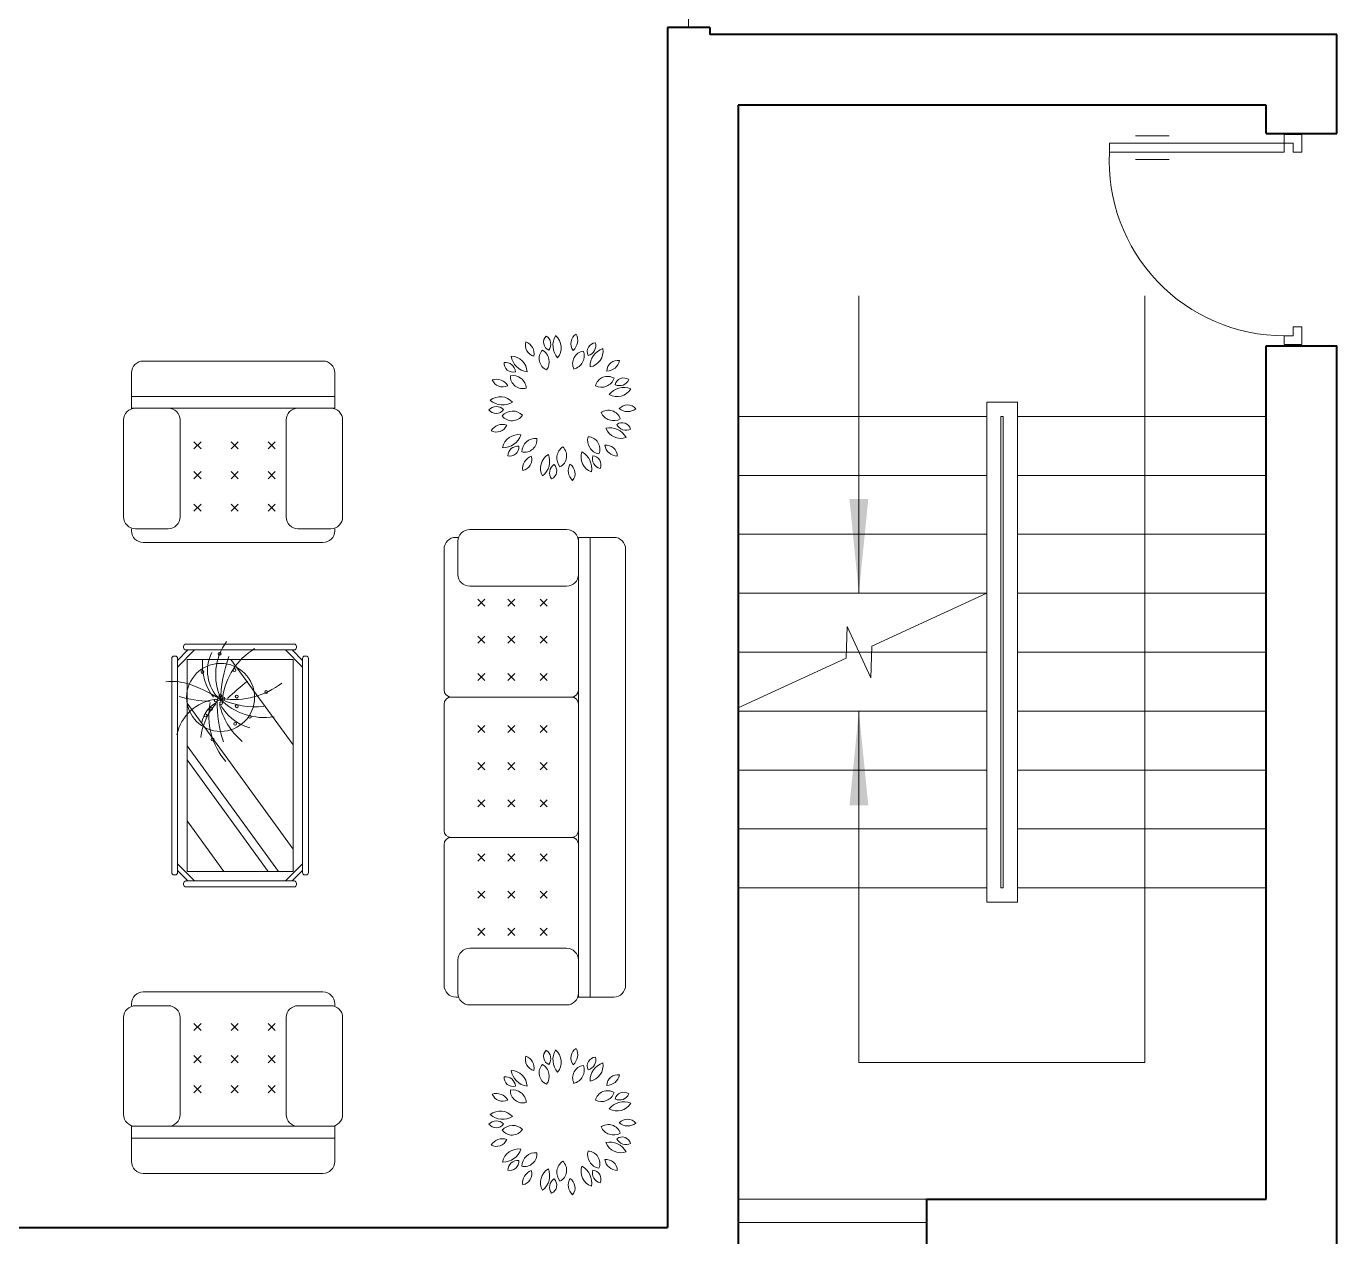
# Model space of a CAD drawing. Header units: millimetres. Extents: x 3491 to 3974, y 1583 to 1976.
# Drawn here: x 3946.43 to 3951.99, y 1963.5 to 1968.64 of the extents above; entities that cross this region are included whole.
import ezdxf

# ---------------------------------------------------------------- set-up
doc = ezdxf.new("R2010")
doc.units = ezdxf.units.MM
doc.layers.get('0').update_dxf_attribs({"lineweight": 5})
for name, color, linetype, lineweight in [('FURNITURE', 220, 'Continuous', 5), ('Muro1', 162, 'Continuous', 40), ('PUB_DIM', 3, 'Continuous', 5), ('Puertas', 52, 'Continuous', 5), ('STAIR', 2, 'Continuous', 5), ('WINDOW', 2, 'Continuous', 5)]:
    doc.layers.add(name, color=color, linetype=linetype, lineweight=lineweight)
doc.styles.get("Standard").update_dxf_attribs({"font": 'arial.ttf'})

# ---------------------------------------------------------------- blocks, each defined once
blk = doc.blocks.new('_ARROW')
blk.add_solid([(0, 0), (-1, 0.1), (-1, -0.1)])

msp = doc.modelspace()

# ---------------------------------------------------------------- linework, layer by layer
at = {"layer": 'FURNITURE', "linetype": 'ByBlock'}
for p, q in [((3947.6855, 1967.2165), (3946.923, 1967.2165)), ((3946.873, 1967.1665), (3946.873, 1967.0137)), ((3947.7355, 1967.0165), (3947.7355, 1967.1665)), ((3947.7355, 1967.0665), (3946.873, 1967.0665)), ((3946.8396, 1966.9665), (3946.8396, 1966.5554)), ((3947.7355, 1967.0165), (3946.873, 1967.0165)), ((3947.0292, 1967.0165), (3946.8896, 1967.0165)), ((3947.0792, 1966.5554), (3947.0792, 1966.9665)), ((3947.5293, 1966.5554), (3947.5293, 1966.9665)), ((3947.5793, 1967.0165), (3947.7189, 1967.0165)), ((3947.7689, 1966.9665), (3947.7689, 1966.5554)), ((3947.1681, 1966.8743), (3947.1379, 1966.8441)), ((3947.1379, 1966.8743), (3947.1681, 1966.8441)), ((3947.3257, 1966.8743), (3947.2955, 1966.8441)), ((3947.2955, 1966.8743), (3947.3257, 1966.8441)), ((3947.4832, 1966.8743), (3947.4531, 1966.8441)), ((3947.4531, 1966.8743), (3947.4832, 1966.8441)), ((3947.1681, 1966.7473), (3947.1379, 1966.7171)), ((3947.1379, 1966.7473), (3947.1681, 1966.7171)), ((3947.3257, 1966.7473), (3947.2955, 1966.7171)), ((3947.2955, 1966.7473), (3947.3257, 1966.7171)), ((3947.4832, 1966.7473), (3947.4531, 1966.7171)), ((3947.4531, 1966.7473), (3947.4832, 1966.7171)), ((3947.1681, 1966.6101), (3947.1379, 1966.5799)), ((3947.1379, 1966.6101), (3947.1681, 1966.5799)), ((3947.2955, 1966.6101), (3947.3257, 1966.5799)), ((3947.3257, 1966.6101), (3947.2955, 1966.5799)), ((3947.4832, 1966.6101), (3947.4531, 1966.5799)), ((3947.4531, 1966.6101), (3947.4832, 1966.5799)), ((3946.873, 1966.5054), (3946.873, 1966.4965)), ((3946.8896, 1966.5054), (3947.0292, 1966.5054)), ((3947.7189, 1966.5054), (3947.5793, 1966.5054)), ((3947.7355, 1966.5054), (3947.7355, 1966.4965)), ((3948.2581, 1966.4685), (3948.2492, 1966.4685)), ((3948.7192, 1966.5019), (3948.3081, 1966.5019)), ((3948.7692, 1966.4685), (3948.9192, 1966.4685)), ((3948.7692, 1966.4685), (3948.7692, 1964.5185)), ((3948.8192, 1966.4685), (3948.8192, 1964.5185)), ((3947.6855, 1966.4465), (3946.923, 1966.4465)), ((3948.1992, 1965.8203), (3948.1992, 1966.4185)), ((3948.2581, 1966.4519), (3948.2581, 1966.3113)), ((3948.7692, 1966.3113), (3948.7692, 1966.4519)), ((3948.9692, 1966.4185), (3948.9692, 1964.5685)), ((3948.3081, 1966.2613), (3948.7192, 1966.2613)), ((3948.3426, 1966.1767), (3948.3727, 1966.2069)), ((3948.3426, 1966.2069), (3948.3727, 1966.1767)), ((3948.4696, 1966.1767), (3948.4997, 1966.2069)), ((3948.4696, 1966.2069), (3948.4997, 1966.1767)), ((3948.6067, 1966.1767), (3948.6369, 1966.2069)), ((3948.6067, 1966.2069), (3948.6369, 1966.1767)), ((3948.3426, 1966.0191), (3948.3727, 1966.0493)), ((3948.3426, 1966.0493), (3948.3727, 1966.0191)), ((3948.4696, 1966.0191), (3948.4997, 1966.0493)), ((3948.4696, 1966.0493), (3948.4997, 1966.0191)), ((3948.6067, 1966.0493), (3948.6369, 1966.0191)), ((3948.6067, 1966.0191), (3948.6369, 1966.0493)), ((3947.0536, 1965.9653), (3947.0586, 1965.9653)), ((3947.0686, 1965.9186), (3947.1409, 1965.9909)), ((3947.0686, 1965.9469), (3947.1126, 1965.9909)), ((3947.0942, 1966.0059), (3947.0942, 1966.0009)), ((3947.1042, 1966.0159), (3947.563, 1966.0159)), ((3947.1042, 1965.9909), (3947.563, 1965.9909)), ((3947.5986, 1965.9186), (3947.5263, 1965.9909)), ((3947.5986, 1965.9469), (3947.5546, 1965.9909)), ((3947.573, 1966.0059), (3947.573, 1966.0009)), ((3947.6136, 1965.9653), (3947.6086, 1965.9653)), ((3947.0436, 1965.0464), (3947.0436, 1965.9553)), ((3947.0686, 1965.0464), (3947.0686, 1965.9553)), ((3947.1086, 1965.0509), (3947.1086, 1965.9509)), ((3947.1086, 1965.9509), (3947.5586, 1965.9509)), ((3947.5586, 1965.5882), (3947.2952, 1965.9509)), ((3947.5586, 1965.9509), (3947.5586, 1965.0509)), ((3947.5986, 1965.9553), (3947.5986, 1965.0464)), ((3947.6236, 1965.9553), (3947.6236, 1965.0464)), ((3948.3426, 1965.8615), (3948.3727, 1965.8917)), ((3948.3426, 1965.8917), (3948.3727, 1965.8615)), ((3948.4696, 1965.8615), (3948.4997, 1965.8917)), ((3948.4696, 1965.8917), (3948.4997, 1965.8615)), ((3948.6067, 1965.8615), (3948.6369, 1965.8917)), ((3948.6067, 1965.8917), (3948.6369, 1965.8615)), ((3947.5586, 1965.1461), (3947.1086, 1965.7656)), ((3948.1992, 1965.2248), (3948.1992, 1965.7622)), ((3948.2292, 1965.7913), (3948.7392, 1965.7913)), ((3948.3426, 1965.6706), (3948.3727, 1965.6405)), ((3948.3426, 1965.6405), (3948.3727, 1965.6706)), ((3948.4696, 1965.6706), (3948.4997, 1965.6405)), ((3948.4696, 1965.6405), (3948.4997, 1965.6706)), ((3948.6067, 1965.6706), (3948.6369, 1965.6405)), ((3948.6067, 1965.6405), (3948.6369, 1965.6706)), ((3947.4962, 1965.0509), (3947.1086, 1965.5844)), ((3947.4532, 1965.0509), (3947.1086, 1965.5253)), ((3948.3426, 1965.513), (3948.3727, 1965.4829)), ((3948.3426, 1965.4829), (3948.3727, 1965.513)), ((3948.4696, 1965.513), (3948.4997, 1965.4829)), ((3948.4696, 1965.4829), (3948.4997, 1965.513)), ((3948.6067, 1965.4829), (3948.6369, 1965.513)), ((3948.6067, 1965.513), (3948.6369, 1965.4829)), ((3948.3426, 1965.3554), (3948.3727, 1965.3253)), ((3948.3426, 1965.3253), (3948.3727, 1965.3554)), ((3948.4696, 1965.3554), (3948.4997, 1965.3253)), ((3948.4696, 1965.3253), (3948.4997, 1965.3554)), ((3948.6067, 1965.3554), (3948.6369, 1965.3253)), ((3948.6067, 1965.3253), (3948.6369, 1965.3554)), ((3947.2646, 1965.0509), (3947.1086, 1965.2656)), ((3948.2292, 1965.1957), (3948.7392, 1965.1957)), ((3948.1992, 1964.5685), (3948.1992, 1965.1666)), ((3947.0686, 1965.0832), (3947.1409, 1965.0109)), ((3947.5986, 1965.0832), (3947.5263, 1965.0109)), ((3948.3426, 1965.0953), (3948.3727, 1965.1254)), ((3948.3426, 1965.1254), (3948.3727, 1965.0953)), ((3948.4696, 1965.0953), (3948.4997, 1965.1254)), ((3948.4696, 1965.1254), (3948.4997, 1965.0953)), ((3948.6067, 1965.0953), (3948.6369, 1965.1254)), ((3948.6067, 1965.1254), (3948.6369, 1965.0953)), ((3947.0536, 1965.0364), (3947.0586, 1965.0364)), ((3947.0686, 1965.0549), (3947.1126, 1965.0109)), ((3947.5586, 1965.0509), (3947.1086, 1965.0509)), ((3947.5986, 1965.0549), (3947.5546, 1965.0109)), ((3947.6136, 1965.0364), (3947.6086, 1965.0364)), ((3947.0942, 1964.9959), (3947.0942, 1965.0009)), ((3947.563, 1965.0109), (3947.1042, 1965.0109)), ((3947.563, 1964.9859), (3947.1042, 1964.9859)), ((3947.573, 1964.9959), (3947.573, 1965.0009)), ((3948.3426, 1964.9377), (3948.3727, 1964.9679)), ((3948.3426, 1964.9679), (3948.3727, 1964.9377)), ((3948.4696, 1964.9377), (3948.4997, 1964.9679)), ((3948.4696, 1964.9679), (3948.4997, 1964.9377)), ((3948.6067, 1964.9679), (3948.6369, 1964.9377)), ((3948.6067, 1964.9377), (3948.6369, 1964.9679)), ((3948.3426, 1964.7801), (3948.3727, 1964.8103)), ((3948.3426, 1964.8103), (3948.3727, 1964.7801)), ((3948.4696, 1964.7801), (3948.4997, 1964.8103)), ((3948.4696, 1964.8103), (3948.4997, 1964.7801)), ((3948.6067, 1964.7801), (3948.6369, 1964.8103)), ((3948.6067, 1964.8103), (3948.6369, 1964.7801)), ((3948.3081, 1964.7257), (3948.7192, 1964.7257)), ((3948.2581, 1964.5351), (3948.2581, 1964.6757)), ((3948.7692, 1964.6757), (3948.7692, 1964.5351)), ((3947.6855, 1964.5404), (3946.923, 1964.5404)), ((3948.2581, 1964.5185), (3948.2492, 1964.5185)), ((3948.9192, 1964.5185), (3948.7664, 1964.5185)), ((3946.873, 1964.4816), (3946.873, 1964.4904)), ((3946.8896, 1964.4816), (3947.0292, 1964.4816)), ((3947.7189, 1964.4816), (3947.5793, 1964.4816)), ((3947.7355, 1964.4816), (3947.7355, 1964.4904)), ((3948.7192, 1964.4851), (3948.3081, 1964.4851)), ((3946.8396, 1964.0204), (3946.8396, 1964.4316)), ((3947.0792, 1964.4316), (3947.0792, 1964.0204)), ((3947.1681, 1964.3769), (3947.1379, 1964.407)), ((3947.1379, 1964.3769), (3947.1681, 1964.407)), ((3947.2955, 1964.3769), (3947.3257, 1964.407)), ((3947.3257, 1964.3769), (3947.2955, 1964.407)), ((3947.4832, 1964.3769), (3947.4531, 1964.407)), ((3947.4531, 1964.3769), (3947.4832, 1964.407)), ((3947.5293, 1964.4316), (3947.5293, 1964.0204)), ((3947.7689, 1964.0204), (3947.7689, 1964.4316)), ((3947.1681, 1964.2397), (3947.1379, 1964.2699)), ((3947.1379, 1964.2397), (3947.1681, 1964.2699)), ((3947.3257, 1964.2397), (3947.2955, 1964.2699)), ((3947.2955, 1964.2397), (3947.3257, 1964.2699)), ((3947.4832, 1964.2397), (3947.4531, 1964.2699)), ((3947.4531, 1964.2397), (3947.4832, 1964.2699)), ((3947.1681, 1964.1127), (3947.1379, 1964.1429)), ((3947.1379, 1964.1127), (3947.1681, 1964.1429)), ((3947.3257, 1964.1127), (3947.2955, 1964.1429)), ((3947.2955, 1964.1127), (3947.3257, 1964.1429)), ((3947.4832, 1964.1127), (3947.4531, 1964.1429)), ((3947.4531, 1964.1127), (3947.4832, 1964.1429)), ((3946.873, 1963.8204), (3946.873, 1963.9732)), ((3947.7355, 1963.9704), (3946.873, 1963.9704)), ((3947.0292, 1963.9704), (3946.8896, 1963.9704)), ((3947.5793, 1963.9704), (3947.7189, 1963.9704)), ((3947.7355, 1963.9704), (3947.7355, 1963.8204)), ((3947.7355, 1963.9204), (3946.873, 1963.9204)), ((3947.6855, 1963.7704), (3946.923, 1963.7704))]:
    msp.add_line(p, q, dxfattribs=at)
msp.add_circle((3947.251, 1965.7898), 0.1443, dxfattribs=at)
for centre, radius, start, end in [((3948.5911, 1967.2835), 0.0474, 161.4218, 257.1361), ((3948.5255, 1967.2467), 0.0559, 350.2594, 68.2985), ((3948.6585, 1967.2962), 0.0372, 134.4172, 246.6885), ((3948.6088, 1967.287), 0.0429, 324.5671, 56.5387), ((3948.7412, 1967.2828), 0.0802, 148.8417, 221.3429), ((3948.6282, 1967.2728), 0.068, 320.8936, 49.291), ((3948.7843, 1967.2905), 0.0474, 121.4218, 217.1361), ((3948.7103, 1967.3045), 0.0559, 310.2594, 28.2985), ((3948.6551, 1967.2273), 0.0526, 137.4168, 246.7512), ((3948.5868, 1967.2127), 0.0583, 324.6715, 59.4965), ((3948.7972, 1967.2063), 0.0526, 97.4168, 206.7512), ((3948.7354, 1967.2391), 0.0583, 284.6715, 19.4965), ((3948.844, 1967.257), 0.0372, 94.4172, 206.6885), ((3948.8, 1967.2818), 0.0429, 284.5671, 16.5387), ((3948.8057, 1967.2584), 0.068, 280.8936, 9.291), ((3948.8987, 1967.1936), 0.0802, 108.8417, 181.3429), ((3946.923, 1967.1665), 0.05, 90, 180), ((3947.6855, 1967.1665), 0.05, 0, 90), ((3948.4911, 1967.207), 0.0372, 174.4172, 286.6885), ((3948.459, 1967.168), 0.0429, 4.5671, 96.5387), ((3948.483, 1967.1696), 0.068, 0.8936, 89.291), ((3948.5631, 1967.2499), 0.0802, 188.8417, 261.3429), ((3948.9367, 1967.1718), 0.0474, 81.4218, 177.1361), ((3948.8891, 1967.23), 0.0559, 270.2594, 348.2985), ((3948.4211, 1967.0836), 0.0559, 30.2594, 108.2985), ((3948.4477, 1967.154), 0.0474, 201.4218, 297.1361), ((3948.5329, 1967.1521), 0.0526, 177.4168, 286.7512), ((3948.4899, 1967.097), 0.0583, 4.6715, 99.4965), ((3948.8925, 1967.099), 0.0526, 57.4168, 166.7512), ((3948.8662, 1967.1637), 0.0583, 244.6715, 339.4965), ((3948.9609, 1967.1077), 0.0372, 54.4172, 166.6885), ((3948.9432, 1967.155), 0.0429, 244.5671, 336.5387), ((3948.9621, 1967.0239), 0.0802, 68.8417, 141.3429), ((3948.9325, 1967.1334), 0.068, 240.8936, 329.291), ((3948.4207, 1966.9806), 0.0429, 44.5671, 136.5387), ((3948.4381, 1966.9973), 0.068, 40.8936, 129.291), ((3948.4478, 1967.1102), 0.0802, 228.8417, 301.3429), ((3948.9772, 1966.9828), 0.0474, 41.4218, 137.1361), ((3946.8896, 1966.9665), 0.05, 90, 180), ((3947.0292, 1966.9665), 0.05, 0, 90), ((3947.5793, 1966.9665), 0.05, 90, 180), ((3947.7189, 1966.9665), 0.05, 0, 90), ((3948.4202, 1967.0311), 0.0372, 214.4172, 326.6885), ((3948.4901, 1966.946), 0.0583, 44.6715, 139.4965), ((3948.4875, 1967.0159), 0.0526, 217.4168, 326.7512), ((3948.8965, 1966.9555), 0.0526, 17.4168, 126.7512), ((3948.918, 1967.022), 0.0583, 204.6715, 299.4965), ((3948.9781, 1967.058), 0.0559, 230.2594, 308.2985), ((3948.4459, 1966.8916), 0.0559, 70.2594, 148.2985), ((3948.4211, 1966.9626), 0.0474, 241.4218, 337.1361), ((3948.9015, 1966.8532), 0.0802, 28.8417, 101.3429), ((3948.9493, 1966.9561), 0.068, 200.8936, 289.291), ((3948.9545, 1966.9181), 0.0372, 14.4172, 126.6885), ((3948.9713, 1966.9658), 0.0429, 204.5671, 296.5387), ((3948.5145, 1966.8364), 0.068, 80.8936, 169.291), ((3948.4493, 1966.9292), 0.0802, 268.8417, 341.3429), ((3948.5119, 1966.8124), 0.0429, 84.5671, 176.5387), ((3948.479, 1966.8508), 0.0372, 254.4172, 6.6885), ((3948.5872, 1966.8305), 0.0583, 84.6715, 179.4965), ((3948.5404, 1966.8824), 0.0526, 257.4168, 6.7512), ((3948.7359, 1966.8045), 0.0583, 124.6715, 219.4965), ((3948.6666, 1966.8141), 0.0526, 297.4168, 46.7512), ((3948.8665, 1966.8801), 0.0583, 164.6715, 259.4965), ((3948.8073, 1966.843), 0.0526, 337.4168, 86.7512), ((3948.8867, 1966.812), 0.0474, 1.4218, 97.1361), ((3948.9358, 1966.8691), 0.0559, 190.2594, 268.2985), ((3948.5884, 1966.7604), 0.0559, 110.2594, 188.2985), ((3948.5237, 1966.7989), 0.0474, 281.4218, 17.1361), ((3948.6764, 1966.7622), 0.068, 120.8936, 209.291), ((3948.5668, 1966.7914), 0.0802, 308.8417, 21.3429), ((3948.8481, 1966.8095), 0.068, 160.8936, 249.291), ((3948.7454, 1966.7614), 0.0802, 348.8417, 61.3429), ((3948.8713, 1966.8028), 0.0429, 164.5671, 256.5387), ((3948.8277, 1966.7771), 0.0372, 334.4172, 86.6885), ((3948.6898, 1966.7422), 0.0429, 124.5671, 216.5387), ((3948.64, 1966.7505), 0.0372, 294.4172, 46.6885), ((3948.7818, 1966.7515), 0.0559, 150.2594, 228.2985), ((3948.7076, 1966.7394), 0.0474, 321.4218, 57.1361), ((3946.8896, 1966.5554), 0.05, 180, 270), ((3947.0292, 1966.5554), 0.05, 270, 0), ((3947.5793, 1966.5554), 0.05, 180, 270), ((3947.7189, 1966.5554), 0.05, 270, 0), ((3946.923, 1966.4965), 0.05, 180, 270), ((3947.6855, 1966.4965), 0.05, 270, 0), ((3948.2492, 1966.4185), 0.05, 90, 180), ((3948.3081, 1966.4519), 0.05, 90, 180), ((3948.7192, 1966.4519), 0.05, 0, 90), ((3948.9192, 1966.4185), 0.05, 0, 90), ((3948.3081, 1966.3113), 0.05, 180, 270), ((3948.7192, 1966.3113), 0.05, 270, 0), ((3947.4645, 1965.8867), 0.2344, 143.3231, 205.7633), ((3947.0536, 1965.9553), 0.01, 90, 180), ((3947.0586, 1965.9553), 0.01, 0, 90), ((3947.1042, 1966.0059), 0.01, 90, 180), ((3947.1042, 1966.0009), 0.01, 180, 270), ((3947.3642, 1965.9033), 0.1688, 152.9909, 225.9102), ((3947.2468, 1965.9744), 0.006, 90, 270), ((3947.2468, 1965.9744), 0.006, 270, 90), ((3947.8918, 1965.7494), 0.6422, 160.5249, 177.8244), ((3947.5446, 1965.751), 0.2873, 121.315, 172.1378), ((3947.563, 1966.0059), 0.01, 0, 90), ((3947.563, 1966.0009), 0.01, 270, 0), ((3947.6086, 1965.9553), 0.01, 90, 180), ((3947.6136, 1965.9553), 0.01, 0, 90), ((3947.4064, 1965.9302), 0.2328, 175.8741, 216.9558), ((3947.3095, 1965.9057), 0.006, 90, 270), ((3947.3095, 1965.9057), 0.006, 270, 90), ((3947.0439, 1965.6384), 0.2193, 72.9456, 96.4814), ((3946.8326, 1965.0875), 0.8104, 58.9873, 70.361), ((3947.1742, 1965.8975), 0.006, 90, 270), ((3947.1742, 1965.8975), 0.006, 270, 90), ((3947.3095, 1966.1062), 0.3252, 261.2496, 308.2333), ((3948.4932, 1964.4688), 1.79, 129.0488, 132.6799), ((3947.2501, 1965.7957), 0.006, 90, 270), ((3947.2501, 1965.7957), 0.006, 270, 90), ((3947.3194, 1965.793), 0.006, 90, 270), ((3947.3194, 1965.793), 0.006, 270, 90), ((3947.4447, 1965.8123), 0.006, 90, 270), ((3947.4447, 1965.8123), 0.006, 270, 90), ((3948.2292, 1965.8213), 0.03, 180, 270), ((3948.7392, 1965.8213), 0.03, 270, 0), ((3947.2538, 1965.5908), 0.1926, 96.9904, 168.0284), ((3947.2115, 1966.2636), 0.4899, 253.8561, 269.1105), ((3947.425, 1965.5921), 0.2588, 138.7581, 173.8624), ((3947.2946, 1965.6578), 0.1262, 118.8901, 168.4579), ((3947.4942, 1965.7102), 0.2928, 168.5516, 220.9815), ((3947.2105, 1965.7408), 0.006, 90, 270), ((3947.2105, 1965.7408), 0.006, 270, 90), ((3947.2303, 1965.7765), 0.006, 90, 270), ((3947.2303, 1965.7765), 0.006, 270, 90), ((3947.7391, 1965.7619), 0.5024, 178.3286, 198.729), ((3947.2435, 1965.782), 0.006, 90, 270), ((3947.2435, 1965.782), 0.006, 270, 90), ((3947.4205, 1965.846), 0.1904, 204.0956, 256.2953), ((3947.5306, 1965.8257), 0.2913, 193.0452, 229.7766), ((3947.2534, 1965.7655), 0.006, 90, 270), ((3947.4354, 1965.964), 0.2597, 224.4861, 279.3762), ((3947.3989, 1966.0954), 0.3455, 245.0888, 275.9637), ((3947.2534, 1965.7655), 0.006, 270, 90), ((3947.2633, 1965.7848), 0.006, 90, 270), ((3947.2633, 1965.7848), 0.006, 270, 90), ((3947.3194, 1965.7518), 0.006, 90, 270), ((3947.3194, 1965.7518), 0.006, 270, 90), ((3948.2292, 1965.7613), 0.03, 90, 180), ((3948.7392, 1965.7613), 0.03, 0, 90), ((3947.1874, 1965.7133), 0.006, 90, 270), ((3947.1874, 1965.7133), 0.006, 270, 90), ((3947.3128, 1965.6775), 0.006, 90, 270), ((3947.3128, 1965.6775), 0.006, 270, 90), ((3947.3754, 1965.7078), 0.006, 90, 270), ((3947.3754, 1965.7078), 0.006, 270, 90), ((3947.2171, 1965.6116), 0.006, 90, 270), ((3947.2171, 1965.6116), 0.006, 270, 90), ((3948.2292, 1965.2257), 0.03, 180, 270), ((3948.2292, 1965.1657), 0.03, 90, 180), ((3948.7392, 1965.2257), 0.03, 270, 0), ((3948.7392, 1965.1657), 0.03, 0, 90), ((3947.0536, 1965.0464), 0.01, 180, 270), ((3947.0586, 1965.0464), 0.01, 270, 0), ((3947.6086, 1965.0464), 0.01, 180, 270), ((3947.6136, 1965.0464), 0.01, 270, 0), ((3947.1042, 1965.0009), 0.01, 90, 180), ((3947.1042, 1964.9959), 0.01, 180, 270), ((3947.563, 1965.0009), 0.01, 0, 90), ((3947.563, 1964.9959), 0.01, 270, 0), ((3948.3081, 1964.6757), 0.05, 90, 180), ((3948.7192, 1964.6757), 0.05, 0, 90), ((3946.923, 1964.4904), 0.05, 90, 180), ((3947.6855, 1964.4904), 0.05, 0, 90), ((3948.2492, 1964.5685), 0.05, 180, 270), ((3948.3081, 1964.5351), 0.05, 180, 270), ((3948.7192, 1964.5351), 0.05, 270, 0), ((3948.9192, 1964.5685), 0.05, 270, 0), ((3946.8896, 1964.4316), 0.05, 90, 180), ((3947.0292, 1964.4316), 0.05, 0, 90), ((3947.5793, 1964.4316), 0.05, 90, 180), ((3947.7189, 1964.4316), 0.05, 0, 90), ((3948.6585, 1964.266), 0.0372, 134.4172, 246.6885), ((3948.6088, 1964.2567), 0.0429, 324.5671, 56.5387), ((3948.7412, 1964.2526), 0.0802, 148.8417, 221.3429), ((3948.6282, 1964.2425), 0.068, 320.8936, 49.291), ((3948.7843, 1964.2603), 0.0474, 121.4218, 217.1361), ((3948.7103, 1964.2743), 0.0559, 310.2594, 28.2985), ((3948.5911, 1964.2533), 0.0474, 161.4218, 257.1361), ((3948.5255, 1964.2165), 0.0559, 350.2594, 68.2985), ((3948.844, 1964.2268), 0.0372, 94.4172, 206.6885), ((3948.8, 1964.2516), 0.0429, 284.5671, 16.5387), ((3948.8057, 1964.2282), 0.068, 280.8936, 9.291), ((3948.8987, 1964.1633), 0.0802, 108.8417, 181.3429), ((3948.483, 1964.1394), 0.068, 0.8936, 89.291), ((3948.5631, 1964.2197), 0.0802, 188.8417, 261.3429), ((3948.6551, 1964.1971), 0.0526, 137.4168, 246.7512), ((3948.5868, 1964.1825), 0.0583, 324.6715, 59.4965), ((3948.7972, 1964.1761), 0.0526, 97.4168, 206.7512), ((3948.7354, 1964.2088), 0.0583, 284.6715, 19.4965), ((3948.9367, 1964.1415), 0.0474, 81.4218, 177.1361), ((3948.8891, 1964.1998), 0.0559, 270.2594, 348.2985), ((3948.4911, 1964.1768), 0.0372, 174.4172, 286.6885), ((3948.459, 1964.1378), 0.0429, 4.5671, 96.5387), ((3948.4211, 1964.0534), 0.0559, 30.2594, 108.2985), ((3948.4477, 1964.1238), 0.0474, 201.4218, 297.1361), ((3948.5329, 1964.1219), 0.0526, 177.4168, 286.7512), ((3948.4899, 1964.0667), 0.0583, 4.6715, 99.4965), ((3948.8925, 1964.0687), 0.0526, 57.4168, 166.7512), ((3948.8662, 1964.1335), 0.0583, 244.6715, 339.4965), ((3948.9621, 1963.9937), 0.0802, 68.8417, 141.3429), ((3948.9609, 1964.0774), 0.0372, 54.4172, 166.6885), ((3948.9432, 1964.1248), 0.0429, 244.5671, 336.5387), ((3946.8896, 1964.0204), 0.05, 180, 270), ((3947.0292, 1964.0204), 0.05, 270, 0), ((3947.5793, 1964.0204), 0.05, 180, 270), ((3947.7189, 1964.0204), 0.05, 270, 0), ((3948.4381, 1963.967), 0.068, 40.8936, 129.291), ((3948.4478, 1964.08), 0.0802, 228.8417, 301.3429), ((3948.9325, 1964.1031), 0.068, 240.8936, 329.291), ((3948.4207, 1963.9504), 0.0429, 44.5671, 136.5387), ((3948.4202, 1964.0009), 0.0372, 214.4172, 326.6885), ((3948.4901, 1963.9158), 0.0583, 44.6715, 139.4965), ((3948.8965, 1963.9252), 0.0526, 17.4168, 126.7512), ((3948.918, 1963.9917), 0.0583, 204.6715, 299.4965), ((3948.9772, 1963.9526), 0.0474, 41.4218, 137.1361), ((3948.9781, 1964.0278), 0.0559, 230.2594, 308.2985), ((3948.4459, 1963.8613), 0.0559, 70.2594, 148.2985), ((3948.4211, 1963.9324), 0.0474, 241.4218, 337.1361), ((3948.4875, 1963.9857), 0.0526, 217.4168, 326.7512), ((3948.9545, 1963.8879), 0.0372, 14.4172, 126.6885), ((3948.9713, 1963.9355), 0.0429, 204.5671, 296.5387), ((3948.5145, 1963.8061), 0.068, 80.8936, 169.291), ((3948.4493, 1963.8989), 0.0802, 268.8417, 341.3429), ((3948.5872, 1963.8003), 0.0583, 84.6715, 179.4965), ((3948.5404, 1963.8522), 0.0526, 257.4168, 6.7512), ((3948.8665, 1963.8498), 0.0583, 164.6715, 259.4965), ((3948.8073, 1963.8127), 0.0526, 337.4168, 86.7512), ((3948.9015, 1963.823), 0.0802, 28.8417, 101.3429), ((3948.9493, 1963.9258), 0.068, 200.8936, 289.291), ((3946.923, 1963.8204), 0.05, 180, 270), ((3947.6855, 1963.8204), 0.05, 270, 0), ((3948.5119, 1963.7822), 0.0429, 84.5671, 176.5387), ((3948.479, 1963.8206), 0.0372, 254.4172, 6.6885), ((3948.7359, 1963.7742), 0.0583, 124.6715, 219.4965), ((3948.6666, 1963.7839), 0.0526, 297.4168, 46.7512), ((3948.8481, 1963.7792), 0.068, 160.8936, 249.291), ((3948.7454, 1963.7312), 0.0802, 348.8417, 61.3429), ((3948.8867, 1963.7818), 0.0474, 1.4218, 97.1361), ((3948.9358, 1963.8388), 0.0559, 190.2594, 268.2985), ((3948.5884, 1963.7302), 0.0559, 110.2594, 188.2985), ((3948.5237, 1963.7686), 0.0474, 281.4218, 17.1361), ((3948.6764, 1963.732), 0.068, 120.8936, 209.291), ((3948.5668, 1963.7611), 0.0802, 308.8417, 21.3429), ((3948.6898, 1963.7119), 0.0429, 124.5671, 216.5387), ((3948.64, 1963.7202), 0.0372, 294.4172, 46.6885), ((3948.7818, 1963.7213), 0.0559, 150.2594, 228.2985), ((3948.7076, 1963.7092), 0.0474, 321.4218, 57.1361), ((3948.8713, 1963.7725), 0.0429, 164.5671, 256.5387), ((3948.8277, 1963.7468), 0.0372, 334.4172, 86.6885)]:
    msp.add_arc(centre, radius, start, end, dxfattribs=at)
at = {"layer": 'Muro1'}
for points in [[(3949.1464, 1968.6315), (3949.1464, 1968.4515)], [(3949.3264, 1968.6315), (3949.1464, 1968.6315)], [(3949.3264, 1968.6315), (3949.3264, 1968.6015)], [(3951.9864, 1968.6015), (3949.3264, 1968.6015)], [(3951.9864, 1968.1815), (3951.9864, 1968.6015)], [(3949.1464, 1968.4515), (3949.1464, 1963.5415)], [(3951.6864, 1968.3015), (3949.4464, 1968.3015)], [(3949.4464, 1968.3015), (3949.4464, 1963.6615)], [(3951.6864, 1968.1815), (3951.6864, 1968.3015)], [(3951.6864, 1968.1815), (3951.9864, 1968.1815)], [(3951.6864, 1963.6615), (3951.6864, 1967.2815)], [(3951.6864, 1967.2815), (3951.9864, 1967.2815)], [(3951.9864, 1963.3615), (3951.9864, 1967.2815)], [(3949.4464, 1963.6615), (3949.4464, 1963.3615)], [(3950.2464, 1963.6615), (3951.6864, 1963.6615)], [(3950.2464, 1963.6615), (3950.2464, 1963.3615)], [(3946.2964, 1963.5415), (3949.1464, 1963.5415)]]:
    msp.add_lwpolyline(points, dxfattribs=at)
at = {"layer": 'PUB_DIM'}
for points in [[(3949.9589, 1966.2315), (3949.9589, 1967.4934)], [(3949.9589, 1965.7315), (3949.9589, 1964.2404), (3951.172, 1964.2404), (3951.172, 1967.4934)]]:
    msp.add_lwpolyline(points, dxfattribs=at)
at = {"layer": 'Puertas', "linetype": 'ByBlock'}
for p, q in [((3951.7638, 1968.1402), (3951.0217, 1968.1402)), ((3951.0217, 1968.1402), (3951.0217, 1968.1031)), ((3951.1325, 1968.1716), (3951.2752, 1968.1716)), ((3951.838, 1968.1773), (3951.7638, 1968.1773)), ((3951.7638, 1968.1773), (3951.7638, 1968.1402)), ((3951.7638, 1968.1031), (3951.7638, 1968.1402)), ((3951.7638, 1968.1402), (3951.8009, 1968.1402)), ((3951.8009, 1968.1402), (3951.8009, 1968.1031)), ((3951.838, 1968.1031), (3951.838, 1968.1773)), ((3951.838, 1968.1773), (3951.838, 1968.1773)), ((3951.0217, 1968.1031), (3951.7638, 1968.1031)), ((3951.8009, 1968.1031), (3951.838, 1968.1031)), ((3951.1325, 1968.0717), (3951.2752, 1968.0717)), ((3951.8009, 1967.361), (3951.838, 1967.361)), ((3951.8009, 1967.3239), (3951.8009, 1967.361)), ((3951.838, 1967.361), (3951.838, 1967.2868)), ((3951.7638, 1967.3239), (3951.8009, 1967.3239)), ((3951.7638, 1967.2868), (3951.7638, 1967.3239)), ((3951.838, 1967.2868), (3951.7638, 1967.2868)), ((3951.838, 1967.2868), (3951.838, 1967.2868)), ((3949.4464, 1963.6615), (3950.2464, 1963.6615)), ((3950.2464, 1963.5615), (3949.4464, 1963.5615))]:
    msp.add_line(p, q, dxfattribs=at)
msp.add_arc((3951.7628, 1968.066), 0.7421, 177.134, 270.0717, dxfattribs=at)
at = {"layer": 'STAIR'}
for p, q in [((3950.5014, 1964.9215), (3950.5014, 1967.0415)), ((3950.5014, 1967.0415), (3950.6314, 1967.0415)), ((3950.6314, 1967.0415), (3950.6314, 1964.9215)), ((3949.4464, 1966.9815), (3950.5014, 1966.9815)), ((3950.5614, 1964.9815), (3950.5614, 1966.9815)), ((3950.5614, 1966.9815), (3950.5714, 1966.9815)), ((3950.5714, 1966.9815), (3950.5714, 1964.9815)), ((3951.6864, 1966.9815), (3950.6314, 1966.9815)), ((3949.4464, 1966.7315), (3950.5014, 1966.7315)), ((3951.6864, 1966.7315), (3950.6314, 1966.7315)), ((3949.4464, 1966.4815), (3950.5014, 1966.4815)), ((3951.6864, 1966.4815), (3950.6314, 1966.4815)), ((3949.4464, 1966.2315), (3950.5014, 1966.2315)), ((3950.5014, 1966.2315), (3950.0134, 1966.0067)), ((3951.6864, 1966.2315), (3950.6314, 1966.2315)), ((3949.9087, 1966.0905), (3949.9044, 1965.9564)), ((3950.0091, 1965.8726), (3949.9087, 1966.0905)), ((3949.4464, 1965.9815), (3950.5014, 1965.9815)), ((3950.0134, 1966.0067), (3950.0091, 1965.8726)), ((3951.6864, 1965.9815), (3950.6314, 1965.9815)), ((3949.9044, 1965.9564), (3949.4464, 1965.7454)), ((3949.4464, 1965.7315), (3950.5014, 1965.7315)), ((3951.6864, 1965.7315), (3950.6314, 1965.7315)), ((3949.4464, 1965.4815), (3950.5014, 1965.4815)), ((3951.6864, 1965.4815), (3950.6314, 1965.4815)), ((3949.4464, 1965.2315), (3950.5014, 1965.2315)), ((3951.6864, 1965.2315), (3950.6314, 1965.2315)), ((3949.4464, 1964.9815), (3950.5014, 1964.9815)), ((3950.5714, 1964.9815), (3950.5614, 1964.9815)), ((3951.6864, 1964.9815), (3950.6314, 1964.9815)), ((3950.6314, 1964.9215), (3950.5014, 1964.9215))]:
    msp.add_line(p, q, dxfattribs=at)
at = {"layer": 'WINDOW'}
msp.add_line((3949.2364, 1969.8315), (3949.2364, 1968.6315), dxfattribs=at)

# ---------------------------------------------------------------- block references
at = {"layer": 'PUB_DIM', "xscale": -0.4, "yscale": 0.4, "zscale": 0.4}
for p, rotation in [((3949.9589, 1966.2315), 90), ((3949.9589, 1965.7315), 270)]:
    msp.add_blockref('_ARROW', p, dxfattribs=dict(at, rotation=rotation))

# ---------------------------------------------------------------- texts
at = {"layer": 'FURNITURE', "linetype": 'ByBlock', "text_generation_flag": 4, "width": 0.8, "flags": 9}
for tag, p, s in [('XSIZE', (3947.3042, 1967.2165), '929'), ('YSIZE', (3947.3042, 1967.2165), '770'), ('XSIZE', (3948.7015, 1967.0258), '4451'), ('YSIZE', (3948.7015, 1967.0258), '4437'), ('XSIZE', (3947.337, 1965.4822), '1041'), ('YSIZE', (3947.337, 1965.4822), '604'), ('XSIZE', (3948.9692, 1965.4935), '2017'), ('YSIZE', (3948.9692, 1965.4935), '770'), ('XSIZE', (3948.7015, 1963.9956), '4451'), ('YSIZE', (3948.7015, 1963.9956), '4437'), ('XSIZE', (3947.3042, 1963.7704), '929'), ('YSIZE', (3947.3042, 1963.7704), '770')]:
    msp.add_attdef(tag, p, s, height=0.000056, rotation=180, dxfattribs=at)

doc.saveas('drawing.dxf')
